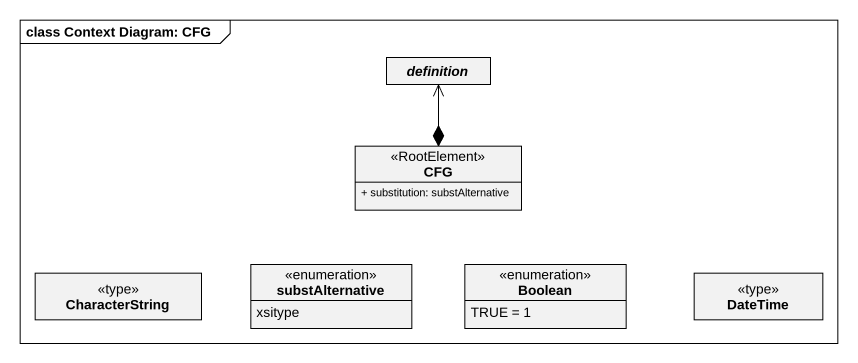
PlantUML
@startuml
mainframe class Context Diagram: CFG
hide circle
hide empty members
skinparam classAttributeIconSize 0
abstract class definition
class CFG <<RootElement>> {
  + substitution: substAlternative
}
class CharacterString <<type>>
enum substAlternative {
  xsitype
}
enum Boolean {
  TRUE = 1
}
class DateTime <<type>>
CFG *-up-> definition
@enduml
